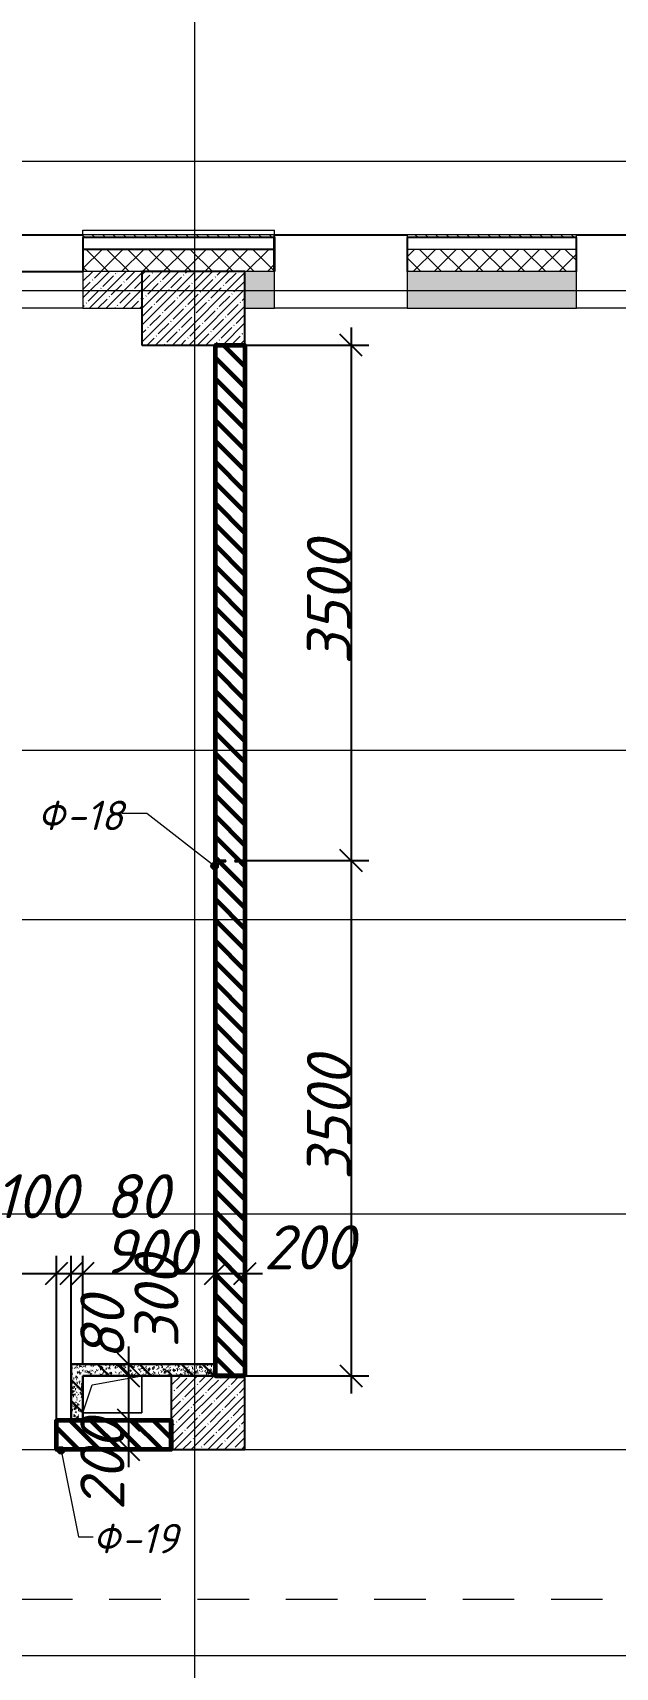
# Model space of a CAD drawing. Header units: millimetres. Extents: x 12986 to 523328, y -9759 to 30092.
# Drawn here: x 348706 to 352661, y 9155 to 20256 of the extents above; entities that cross this region are included whole.
import ezdxf

# ---------------------------------------------------------------- set-up
doc = ezdxf.new("R2010")
doc.units = ezdxf.units.MM
doc.linetypes.add('01 Штриховая _4 мм_', pattern=[600, 350, -250])
for name, color, linetype, lineweight in [('0) ПГП', 1, 'Continuous', 30), ('2) Расчет', 1, 'Continuous', 30), ('5) Блок ячеистый', 160, 'Continuous', 60), ('A-ANNO-DIMS', 7, 'Continuous', 9), ('A-DETL', 7, 'Continuous', 9), ('A-FLOR', 7, 'Continuous', 9), ('A-GENM', 7, 'Continuous', 9), ('A-GENM-1', 7, 'Continuous', 25), ('A-GENM-IDEN', 7, 'Continuous', 9), ('A-WALL-8', 7, 'Continuous', 9), ('A-WALL-FNSH-1', 7, 'Continuous', 9), ('A-WALL-FNSH-2', 7, 'Continuous', 5), ('A-WALL-PATT-1', 7, 'Continuous', 5), ('G-ANNO-SYMB-1', 7, '01 Штриховая _4 мм_', 9), ('I-WALL', 7, 'Continuous', 5), ('S-COLS', 7, 'Continuous', 9), ('S-COLS-1', 7, 'Continuous', 5), ('S-COLS-2', 7, 'Continuous', 25), ('Оси-1', 7, 'Continuous', 20)]:
    doc.layers.add(name, color=color, linetype=linetype, lineweight=lineweight)
doc.layers.add('A-WALL-3', color=7, linetype='Continuous', lineweight=5, true_color=0x000000)
doc.layers.add('A-WALL-4', color=7, linetype='Continuous', lineweight=25, true_color=0x000000)
doc.styles.add('ISOCPEUR_I_2', font='isocpeui.ttf', dxfattribs={"height": 300})
doc.dimstyles.new('ISO-2_0_0_9К_СРЕДНИЙ', dxfattribs={"dimscale": 304.8, "dimtxt": 199.196235, "dimasz": 0.492126, "dimexe": 0.393701, "dimexo": 0, "dimgap": 0, "dimtad": 1, "dimdec": 0, "dimzin": 0, "dimdsep": 46, "dimtxsty": 'ISOCPEUR_I_2', "dimblk1": 'OBLIQUE', "dimblk2": 'OBLIQUE', "dimsah": 1, "dimcen": 0.09, "dimdle": 0.393701, "dimazin": 0, "dimtfac": 1, "dimtdec": 4, "dimtix": 1, "dimtmove": 2, "dimatfit": 3, "dimfxl": 1, "dimtvp": 1, "dimtolj": 1, "dimtzin": 0, "dimarcsym": 2})
doc.dimstyles.new('ISO-2_0_0_9К_СРЕДНИЙ_2', dxfattribs={"dimscale": 304.8, "dimtxt": 199.196235, "dimasz": 0.492126, "dimexe": 0.393701, "dimexo": 0, "dimgap": 0, "dimtad": 1, "dimdec": 0, "dimzin": 0, "dimdsep": 46, "dimtxsty": 'ISOCPEUR_I_2', "dimblk1": 'OBLIQUE', "dimblk2": 'OBLIQUE', "dimsah": 1, "dimcen": 0.09, "dimdle": 0.393701, "dimazin": 0, "dimtfac": 1, "dimtdec": 4, "dimtix": 1, "dimtmove": 0, "dimatfit": 3, "dimfxl": 1, "dimtvp": 1, "dimtolj": 1, "dimtzin": 0, "dimarcsym": 2})
pattern_1 = [(135, (239096.85, -2765.933), (-35.35534, -35.35534), [])]
pattern_2 = [(45, (239096.85, -2765.93), (-70.71068, 70.71068), []), (135, (239096.85, -2765.93), (-70.71068, -70.71068), [])]
pattern_3 = [(135, (239096.85, -2765.93), (-70.71068, -70.71068), [])]
pattern_4 = [(45, (239096.85, -2765.93), (-57.024626, 57.024626), []), (45, (239153.876, -2765.93), (-57.024626, 57.024626), [100.806, -20.161, 3.353, -16.808])]
pattern_5 = [(50, (239096.85, -2765.93), (72.873764, -6.37607), [7.62, -83.82]), (355, (239096.85, -2765.93), (-14.09699, 76.422444), [6.096, -67.056]), (100.451, (239102.924, -2766.464), (58.776964, 70.04687), [6.476, -71.236]), (46.184, (239096.85, -2745.61), (108.43142, -16.817454), [11.43, -125.73]), (96.636, (239105.89, -2747.01), (94.961, 98.97089), [9.714, -106.854]), (351.184, (239096.85, -2745.61), (94.96227, 98.97018), [9.144, -100.584]), (21, (239107.01, -2750.69), (60.64565, -40.906537), [7.62, -83.82]), (326, (239107.01, -2750.69), (24.72083, 73.67493), [6.096, -67.056]), (71.451, (239112.065, -2754.1), (85.36689, 32.768737), [6.476, -71.236]), (37.5, (239096.85, -2765.933), (1.235525, 33.8224325), [3.353, -62.89, 3.353, -64.719, -67.31]), (37.5, (239096.85, -2765.933), (1.235525, 33.8224325), [-134.315, 3.353, -63.957]), (7.5, (239096.85, -2765.933), (26.728146, 40.072549), [3.353, -35.458, 3.353, -61.366, -25.654]), (7.5, (239096.85, -2765.933), (26.728146, 40.072549), [-103.53, 3.353, -22.301]), (327.5, (239074.194, -2765.933), (54.2363175, -2.2921173), [3.353, -22.047, 3.353, -75.895, -105.156]), (327.5, (239074.194, -2765.933), (54.2363175, -2.2921173), [-104.648, 3.353, -101.803]), (317.5, (239064.034, -2765.933), (59.25158, 10.17014), [3.353, -29.667, 3.353, -49.276, -74.676]), (317.5, (239064.034, -2765.933), (59.25158, 10.17014), [-85.649, 3.353, -71.323])]
pattern_6 = [(135, (239096.85, -2765.93), (-142.5612, -142.5612), []), (135, (239239.41, -2765.93), (-142.5612, -142.5612), [252.016, -50.403, 3.353, -47.05])]

# ---------------------------------------------------------------- blocks, each defined once
blk = doc.blocks.new('Колонна_Несущая_Прямоугольное сечение - 700х500-V42-АР1_1_Кладочный план 2 этажа')
at = {"layer": 'S-COLS-1'}
h = blk.add_hatch(dxfattribs=at)
h.set_pattern_fill('FP_58', color=256, style=0, pattern_type=2)
h.set_pattern_definition([(45, (-110700, -21150), (-57.024626, 57.024626), []), (45, (-110642.975, -21150), (-57.024626, 57.024626), [100.806, -20.161, 3.353, -16.808])])
h.paths.add_polyline_path([(-350, -250), (350, -250), (350, 250), (-350, 250)], flags=0)
at = {"layer": 'S-COLS-2'}
for p, q in [((350, 250), (-350, 250)), ((-350, 250), (-350, -250)), ((350, -250), (350, 250)), ((-350, -250), (350, -250))]:
    blk.add_line(p, q, dxfattribs=at)
blk = doc.blocks.new('AR_Отверстие прямоугольное _в плите_ - AR_Отверстие прямоугольное _в плите_-24489373-АР1_1_Кладочный план 2 этажа')
at = {"layer": 'A-GENM'}
for p, q in [((-137, 63), (200, 125)), ((200, -125), (200, 125)), ((-200, -125), (-137, 63)), ((-200, -125), (200, -125))]:
    blk.add_line(p, q, dxfattribs=at)
blk = doc.blocks.new('Фахверк_СКБ_Уголок - Ф-19_200х3980 h-28533769-АР1_1_Кладочный план 2 этажа')
at = {"layer": 'A-GENM-1'}
for p, q in [((200, 156), (125, 156)), ((125, 156), (125, 81)), ((131, 81), (131, 150)), ((131, 150), (200, 150)), ((200, 150), (200, 156)), ((125, 81), (131, 81)), ((131, 19), (125, 19)), ((125, 19), (125, -56)), ((131, -50), (131, 19)), ((125, -56), (200, -56)), ((200, -50), (131, -50)), ((200, -56), (200, -50))]:
    blk.add_line(p, q, dxfattribs=at)
blk = doc.blocks.new('Фахверк_СКБ_Уголок - Ф-18_200х3550 h-29129020-АР1_1_Кладочный план 2 этажа')
at = {"layer": 'A-GENM-1'}
for p, q in [((200, 156), (125, 156)), ((125, 156), (125, 81)), ((131, 81), (131, 150)), ((131, 150), (200, 150)), ((200, 150), (200, 156)), ((125, 81), (131, 81)), ((131, 19), (125, 19)), ((125, 19), (125, -56)), ((131, -50), (131, 19)), ((125, -56), (200, -56)), ((200, -50), (131, -50)), ((200, -56), (200, -50))]:
    blk.add_line(p, q, dxfattribs=at)
blk = doc.blocks.new('_Oblique')
at = {"color": 0, "linetype": 'ByBlock', "lineweight": -2}
blk.add_line((-0.5, -0.5), (0.5, 0.5), dxfattribs=at)
blk = doc.blocks.new('*D2193')
at = {"layer": 'A-ANNO-DIMS', "color": 0, "lineweight": -2, "transparency": 16777216}
for p, q in [((347417, 10842), (347417, 11949)), ((348867, 10842), (348867, 11949)), ((347297, 11829), (348987, 11829))]:
    blk.add_line(p, q, dxfattribs=at)
at = {"layer": 'Defpoints', "color": 0, "transparency": 16777216}
for p in [(348867, 11829), (347417, 10842), (348867, 10842)]:
    blk.add_point(p, dxfattribs=at)
at = {"layer": 'A-ANNO-DIMS', "color": 0, "lineweight": -2, "transparency": 16777216, "xscale": 150, "yscale": 150, "zscale": 150, "rotation": 180}
blk.add_blockref('_Oblique', (347417, 11829), dxfattribs=at)
at = {"layer": 'A-ANNO-DIMS', "color": 0, "lineweight": -2, "transparency": 16777216, "xscale": 150, "yscale": 150, "zscale": 150}
blk.add_blockref('_Oblique', (348867, 11829), dxfattribs=at)
at = {"layer": 'A-ANNO-DIMS', "color": 0, "transparency": 16777216, "insert": (348142, 11979), "char_height": 300, "width": 579.2, "attachment_point": 5, "style": 'ISOCPEUR_I_2'}
blk.add_mtext('\\A1;1450', dxfattribs=at)
blk = doc.blocks.new('*D2194')
at = {"layer": 'A-ANNO-DIMS', "color": 0, "lineweight": -2, "transparency": 16777216}
for p, q in [((348867, 10842), (348867, 11949)), ((348967, 11214), (348967, 11949)), ((348747, 11829), (349087, 11829))]:
    blk.add_line(p, q, dxfattribs=at)
at = {"layer": 'Defpoints', "color": 0, "transparency": 16777216}
for p in [(348967, 11829), (348967, 11214), (348867, 10842)]:
    blk.add_point(p, dxfattribs=at)
at = {"layer": 'A-ANNO-DIMS', "color": 0, "lineweight": -2, "transparency": 16777216, "xscale": 150, "yscale": 150, "zscale": 150, "rotation": 180}
blk.add_blockref('_Oblique', (348867, 11829), dxfattribs=at)
at = {"layer": 'A-ANNO-DIMS', "color": 0, "lineweight": -2, "transparency": 16777216, "xscale": 150, "yscale": 150, "zscale": 150}
blk.add_blockref('_Oblique', (348967, 11829), dxfattribs=at)
at = {"layer": 'A-ANNO-DIMS', "color": 0, "transparency": 16777216, "insert": (348448, 12504), "char_height": 300, "width": 409.12, "attachment_point": 1, "line_spacing_factor": 1.149209, "style": 'ISOCPEUR_I_2'}
blk.add_mtext('\\A1;100', dxfattribs=at)
blk = doc.blocks.new('*D2195')
at = {"layer": 'A-ANNO-DIMS', "color": 0, "lineweight": -2, "transparency": 16777216}
for p, q in [((348967, 11214), (348967, 11949)), ((349047, 11217), (349047, 11949)), ((348847, 11829), (349167, 11829))]:
    blk.add_line(p, q, dxfattribs=at)
at = {"layer": 'Defpoints', "color": 0, "transparency": 16777216}
for p in [(349047, 11829), (348967, 11214), (349047, 11217)]:
    blk.add_point(p, dxfattribs=at)
at = {"layer": 'A-ANNO-DIMS', "color": 0, "lineweight": -2, "transparency": 16777216, "xscale": 150, "yscale": 150, "zscale": 150, "rotation": 180}
blk.add_blockref('_Oblique', (348967, 11829), dxfattribs=at)
at = {"layer": 'A-ANNO-DIMS', "color": 0, "lineweight": -2, "transparency": 16777216, "xscale": 150, "yscale": 150, "zscale": 150}
blk.add_blockref('_Oblique', (349047, 11829), dxfattribs=at)
at = {"layer": 'A-ANNO-DIMS', "color": 0, "transparency": 16777216, "insert": (349197, 12504), "char_height": 300, "width": 303.39, "attachment_point": 1, "line_spacing_factor": 1.149209, "style": 'ISOCPEUR_I_2'}
blk.add_mtext('\\A1;80', dxfattribs=at)
blk = doc.blocks.new('*D2196')
at = {"layer": 'A-ANNO-DIMS', "color": 0, "lineweight": -2, "transparency": 16777216}
for p, q in [((349047, 11217), (349047, 11949)), ((349947, 11936), (349947, 11709)), ((348927, 11829), (350067, 11829))]:
    blk.add_line(p, q, dxfattribs=at)
at = {"layer": 'Defpoints', "color": 0, "transparency": 16777216}
for p in [(349947, 11936), (349947, 11829), (349047, 11217)]:
    blk.add_point(p, dxfattribs=at)
at = {"layer": 'A-ANNO-DIMS', "color": 0, "lineweight": -2, "transparency": 16777216, "xscale": 150, "yscale": 150, "zscale": 150, "rotation": 180}
blk.add_blockref('_Oblique', (349047, 11829), dxfattribs=at)
at = {"layer": 'A-ANNO-DIMS', "color": 0, "lineweight": -2, "transparency": 16777216, "xscale": 150, "yscale": 150, "zscale": 150}
blk.add_blockref('_Oblique', (349947, 11829), dxfattribs=at)
at = {"layer": 'A-ANNO-DIMS', "color": 0, "transparency": 16777216, "insert": (349497, 11979), "char_height": 300, "width": 455.09, "attachment_point": 5, "style": 'ISOCPEUR_I_2'}
blk.add_mtext('\\A1;900', dxfattribs=at)
blk = doc.blocks.new('*D2197')
at = {"layer": 'A-ANNO-DIMS', "color": 0, "lineweight": -2, "transparency": 16777216}
for p, q in [((349947, 11936), (349947, 11709)), ((350147, 11936), (350147, 11709)), ((349827, 11829), (350267, 11829))]:
    blk.add_line(p, q, dxfattribs=at)
at = {"layer": 'Defpoints', "color": 0, "transparency": 16777216}
for p in [(349947, 11936), (350147, 11936), (350147, 11829)]:
    blk.add_point(p, dxfattribs=at)
at = {"layer": 'A-ANNO-DIMS', "color": 0, "lineweight": -2, "transparency": 16777216, "xscale": 150, "yscale": 150, "zscale": 150, "rotation": 180}
blk.add_blockref('_Oblique', (349947, 11829), dxfattribs=at)
at = {"layer": 'A-ANNO-DIMS', "color": 0, "lineweight": -2, "transparency": 16777216, "xscale": 150, "yscale": 150, "zscale": 150}
blk.add_blockref('_Oblique', (350147, 11829), dxfattribs=at)
at = {"layer": 'A-ANNO-DIMS', "color": 0, "transparency": 16777216, "insert": (350273, 12157), "char_height": 300, "width": 455.09, "attachment_point": 1, "line_spacing_factor": 1.149209, "style": 'ISOCPEUR_I_2'}
blk.add_mtext('\\A1;200', dxfattribs=at)
blk = doc.blocks.new('*D2573')
at = {"layer": 'A-ANNO-DIMS', "color": 0, "lineweight": -2, "transparency": 16777216}
for p, q in [((349357, 11334), (349357, 11014)), ((349463, 11214), (349237, 11214)), ((349463, 11134), (349237, 11134))]:
    blk.add_line(p, q, dxfattribs=at)
at = {"layer": 'Defpoints', "color": 0, "transparency": 16777216}
for p in [(349463, 11214), (349357, 11134), (349463, 11134)]:
    blk.add_point(p, dxfattribs=at)
at = {"layer": 'A-ANNO-DIMS', "color": 0, "lineweight": -2, "transparency": 16777216, "xscale": 150, "yscale": 150, "zscale": 150}
for p, rotation in [((349357, 11214), 90), ((349357, 11134), 270)]:
    blk.add_blockref('_Oblique', p, dxfattribs=dict(at, rotation=rotation))
at = {"layer": 'A-ANNO-DIMS', "color": 0, "transparency": 16777216, "insert": (349029, 11239), "char_height": 300, "width": 303.39, "attachment_point": 1, "rotation": 90, "line_spacing_factor": 1.149209, "style": 'ISOCPEUR_I_2'}
blk.add_mtext('\\A1;80', dxfattribs=at)
blk = doc.blocks.new('*D2574')
at = {"layer": 'A-ANNO-DIMS', "color": 0, "lineweight": -2, "transparency": 16777216}
for p, q in [((349357, 11254), (349357, 10714)), ((349463, 11134), (349237, 11134)), ((349463, 10834), (349237, 10834))]:
    blk.add_line(p, q, dxfattribs=at)
at = {"layer": 'Defpoints', "color": 0, "transparency": 16777216}
for p in [(349463, 11134), (349357, 10834), (349463, 10834)]:
    blk.add_point(p, dxfattribs=at)
at = {"layer": 'A-ANNO-DIMS', "color": 0, "lineweight": -2, "transparency": 16777216, "xscale": 150, "yscale": 150, "zscale": 150}
for p, rotation in [((349357, 11134), 90), ((349357, 10834), 270)]:
    blk.add_blockref('_Oblique', p, dxfattribs=dict(at, rotation=rotation))
at = {"layer": 'A-ANNO-DIMS', "color": 0, "transparency": 16777216, "insert": (349396, 11326), "char_height": 300, "width": 455.09, "attachment_point": 1, "rotation": 90, "line_spacing_factor": 1.149209, "style": 'ISOCPEUR_I_2'}
blk.add_mtext('\\A1;300', dxfattribs=at)
blk = doc.blocks.new('*D2575')
at = {"layer": 'A-ANNO-DIMS', "color": 0, "lineweight": -2, "transparency": 16777216}
for p, q in [((349357, 10954), (349357, 10514)), ((349463, 10834), (349237, 10834)), ((349463, 10634), (349237, 10634))]:
    blk.add_line(p, q, dxfattribs=at)
at = {"layer": 'Defpoints', "color": 0, "transparency": 16777216}
for p in [(349463, 10834), (349357, 10634), (349463, 10634)]:
    blk.add_point(p, dxfattribs=at)
at = {"layer": 'A-ANNO-DIMS', "color": 0, "lineweight": -2, "transparency": 16777216, "xscale": 150, "yscale": 150, "zscale": 150}
for p, rotation in [((349357, 10834), 90), ((349357, 10634), 270)]:
    blk.add_blockref('_Oblique', p, dxfattribs=dict(at, rotation=rotation))
at = {"layer": 'A-ANNO-DIMS', "color": 0, "transparency": 16777216, "insert": (349029, 10220), "char_height": 300, "width": 455.09, "attachment_point": 1, "rotation": 90, "line_spacing_factor": 1.149209, "style": 'ISOCPEUR_I_2'}
blk.add_mtext('\\A1;200', dxfattribs=at)
blk = doc.blocks.new('*D2595')
at = {"layer": 'A-ANNO-DIMS', "color": 0, "lineweight": -2, "transparency": 16777216}
for p, q in [((350867, 18254), (350867, 14514)), ((350147, 18134), (350987, 18134)), ((350153, 14634), (350987, 14634))]:
    blk.add_line(p, q, dxfattribs=at)
at = {"layer": 'Defpoints', "color": 0, "transparency": 16777216}
for p in [(350147, 18134), (350153, 14634), (350867, 14634)]:
    blk.add_point(p, dxfattribs=at)
at = {"layer": 'A-ANNO-DIMS', "color": 0, "lineweight": -2, "transparency": 16777216, "xscale": 150, "yscale": 150, "zscale": 150}
for p, rotation in [((350867, 18134), 90), ((350867, 14634), 270)]:
    blk.add_blockref('_Oblique', p, dxfattribs=dict(at, rotation=rotation))
at = {"layer": 'A-ANNO-DIMS', "color": 0, "transparency": 16777216, "insert": (350717, 16384), "char_height": 300, "width": 606.78, "attachment_point": 5, "rotation": 90, "style": 'ISOCPEUR_I_2'}
blk.add_mtext('\\A1;3500', dxfattribs=at)
blk = doc.blocks.new('*D2596')
at = {"layer": 'A-ANNO-DIMS', "color": 0, "lineweight": -2, "transparency": 16777216}
for p, q in [((350867, 14754), (350867, 11014)), ((350153, 14634), (350987, 14634)), ((350147, 11134), (350987, 11134))]:
    blk.add_line(p, q, dxfattribs=at)
at = {"layer": 'Defpoints', "color": 0, "transparency": 16777216}
for p in [(350153, 14634), (350147, 11134), (350867, 11134)]:
    blk.add_point(p, dxfattribs=at)
at = {"layer": 'A-ANNO-DIMS', "color": 0, "lineweight": -2, "transparency": 16777216, "xscale": 150, "yscale": 150, "zscale": 150}
for p, rotation in [((350867, 14634), 90), ((350867, 11134), 270)]:
    blk.add_blockref('_Oblique', p, dxfattribs=dict(at, rotation=rotation))
at = {"layer": 'A-ANNO-DIMS', "color": 0, "transparency": 16777216, "insert": (350717, 12884), "char_height": 300, "width": 606.78, "attachment_point": 5, "rotation": 90, "style": 'ISOCPEUR_I_2'}
blk.add_mtext('\\A1;3500', dxfattribs=at)

msp = doc.modelspace()

# ---------------------------------------------------------------- hatches: boundary and pattern name
at = {"layer": '0) ПГП'}
h = msp.add_hatch(dxfattribs=at)
h.set_pattern_fill('FP_25', color=256, style=0, pattern_type=2)
h.set_pattern_definition(pattern_5)
h.paths.add_polyline_path([(349046.85081, 10834.06731), (349046.85081, 11214.06731), (348966.85081, 11214.06731), (348966.85081, 10834.06731)], flags=0)
h = msp.add_hatch(dxfattribs=at)
h.set_pattern_fill('FP_26', color=256, style=0, pattern_type=2)
h.set_pattern_definition(pattern_6)
h.paths.add_polyline_path([(349046.85081, 10834.06731), (349046.85081, 11214.06731), (348966.85081, 11214.06731), (348966.85081, 10834.06731)], flags=0)
h = msp.add_hatch(dxfattribs=at)
h.set_pattern_fill('FP_25', color=256, style=0, pattern_type=2)
h.set_pattern_definition(pattern_5)
h.paths.add_polyline_path([(349946.85081, 11134.06731), (349946.85081, 11214.06731), (349046.85081, 11214.06731), (349046.85081, 11134.06731)], flags=0)
h = msp.add_hatch(dxfattribs=at)
h.set_pattern_fill('FP_26', color=256, style=0, pattern_type=2)
h.set_pattern_definition(pattern_6)
h.paths.add_polyline_path([(349946.85081, 11134.06731), (349946.85081, 11214.06731), (349046.85081, 11214.06731), (349046.85081, 11134.06731)], flags=0)
at = {"layer": '5) Блок ячеистый'}
h = msp.add_hatch(dxfattribs=at)
h.set_pattern_fill('FP_22', color=256, style=0, pattern_type=2)
h.set_pattern_definition(pattern_3)
h.paths.add_polyline_path([(349946.85081, 11134.06731), (350146.85081, 11134.06731), (350146.85081, 14628.0673), (350077.85081, 14628.06731), (350077.85081, 14634.06731), (350146.85081, 14634.06731), (350146.85081, 18134.06731), (349946.85081, 18134.06731), (349946.85081, 14634.06731), (350015.85081, 14634.06731), (350015.85081, 14628.06731), (349946.85081, 14628.06731), (349946.85081, 11214.06731)], flags=0)
h = msp.add_hatch(dxfattribs=at)
h.set_pattern_fill('FP_22', color=256, style=0, pattern_type=2)
h.set_pattern_definition(pattern_3)
h.paths.add_polyline_path([(347416.85081, 10634.06731), (347416.85081, 10834.06731), (345146.85081, 10834.06731), (345146.85081, 10634.06731), (347347.85081, 10634.06731)], flags=0)
h.paths.add_polyline_path([(348866.85081, 10634.06731), (349646.85081, 10634.06731), (349646.85081, 10834.06731), (348866.85081, 10834.06731), (348866.85081, 10703.06731)], flags=0)
at = {"layer": 'A-GENM-IDEN'}
h = msp.add_hatch(color=256, dxfattribs=at)
edge = h.paths.add_edge_path(flags=0)
edge.add_arc((349940.85081, 14596.56731), 25, 0, 360)
h = msp.add_hatch(color=256, dxfattribs=at)
edge = h.paths.add_edge_path(flags=0)
edge.add_arc((348898.35081, 10628.06731), 25, 0, 360)
at = {"layer": 'A-WALL-PATT-1'}
h = msp.add_hatch(dxfattribs=at)
h.set_pattern_fill('FP_23', color=256, style=0, pattern_type=2)
h.set_pattern_definition(pattern_1)
h.paths.add_polyline_path([(356997.2995, 18864.06731), (356997.74819, 18864.06731), (356997.2995, 18884.06731)], flags=0)
h.paths.add_polyline_path([(364426.85081, 18864.06731), (364426.85081, 18884.06731), (359247.06777, 18884.06731), (359247.06777, 18864.06731), (364406.85081, 18864.06731)], flags=0)
h.paths.add_polyline_path([(351246.85083, 18864.06731), (352397.2995, 18864.06731), (352397.2995, 18884.06731), (351246.85083, 18884.06731)], flags=0)
h.paths.add_polyline_path([(350346.29949, 18864.06731), (350346.85083, 18864.06731), (350346.29949, 18884.06731)], flags=0)
h.paths.add_polyline_path([(344647.06777, 18864.06731), (345947.2995, 18864.06731), (345947.2995, 18884.06731), (344647.06777, 18884.06731)], flags=0)
h.paths.add_polyline_path([(332386.85081, 18864.06731), (332406.85081, 18864.06731), (332406.85081, 18884.06731), (332386.85081, 18884.06731)], flags=0)
h.paths.add_polyline_path([(335686.85081, 18864.06731), (340246.85081, 18864.06731), (340246.85081, 18884.06731), (335686.85081, 18884.06731)], flags=0)
h = msp.add_hatch(dxfattribs=at)
h.set_pattern_fill('FP_23', color=256, style=0, pattern_type=2)
h.set_pattern_definition(pattern_1)
h.paths.add_polyline_path([(350345.8508, 18864.06731), (350345.8508, 18884.06731), (349047.2995, 18884.06731), (349047.2995, 18864.06731)], flags=0)
h.paths.add_polyline_path([(358346.85081, 18864.06731), (358346.85081, 18884.06731), (356997.2995, 18884.06731), (356997.2995, 18864.06731)], flags=0)
h = msp.add_hatch(dxfattribs=at)
h.set_pattern_fill('FP_11', color=256, style=0, pattern_type=2)
h.set_pattern_definition(pattern_2)
h.paths.add_polyline_path([(364176.85081, 18634.06731), (364326.85081, 18634.06731), (364326.85081, 18784.06731), (359247.06777, 18784.06731), (359247.06777, 18634.06731), (363110.75706, 18634.06731)], flags=0)
h.paths.add_polyline_path([(352397.2995, 18634.06731), (352397.2995, 18784.06731), (351246.85083, 18784.06731), (351246.85083, 18634.06731)], flags=0)
h.paths.add_polyline_path([(350346.29949, 18634.06731), (350346.85083, 18634.06731), (350346.29949, 18754.79567)], flags=0)
h.paths.add_polyline_path([(356997.2995, 18634.06731), (356997.74819, 18634.06731), (356997.2995, 18754.79567)], flags=0)
h.paths.add_polyline_path([(356097.08254, 18634.06731), (356097.2995, 18634.06731), (356097.08254, 18754.79567)], flags=0)
h.paths.add_polyline_path([(345146.85081, 18634.06731), (345947.2995, 18634.06731), (345947.2995, 18784.06731), (344647.06777, 18784.06731), (344647.06777, 18634.06731)], flags=0)
h.paths.add_polyline_path([(339676.85081, 18634.06731), (340177.85081, 18634.06731), (340177.85081, 18640.06731), (340246.85081, 18640.06731), (340246.85081, 18784.06731), (335686.85081, 18784.06731), (335686.85081, 18634.06731), (338594.50706, 18634.06731)], flags=0)
h.paths.add_polyline_path([(332406.85081, 18634.06731), (332406.85081, 18784.06731), (332176.85081, 18784.06731), (332176.85081, 18634.06731)], flags=0)
h = msp.add_hatch(dxfattribs=at)
h.set_pattern_fill('FP_11', color=256, style=0, pattern_type=2)
h.set_pattern_definition(pattern_2)
h.paths.add_polyline_path([(358346.85081, 18634.06731), (358346.85081, 18784.06731), (356997.2995, 18784.06731), (356997.2995, 18634.06731)], flags=0)
h.paths.add_polyline_path([(350146.85081, 18634.06731), (350345.8508, 18634.06731), (350345.8508, 18784.06731), (349047.2995, 18784.06731), (349047.2995, 18634.06731), (349446.85081, 18634.06731)], flags=0)
h = msp.add_hatch(dxfattribs=at)
h.set_pattern_fill('FP_7', color=256, style=0, pattern_type=2)
h.set_pattern_definition(pattern_4)
h.paths.add_polyline_path([(349446.85081, 18384.06731), (349446.85081, 18634.06731), (349047.2995, 18634.06731), (349047.2995, 18384.06731)], flags=0)
h.paths.add_polyline_path([(345947.2995, 18384.06731), (345947.2995, 18634.06731), (345146.85081, 18634.06731), (345146.85081, 18384.06731)], flags=0)
h.paths.add_polyline_path([(348147.2995, 18384.06731), (348147.2995, 18634.06731), (346847.2995, 18634.06731), (346847.2995, 18384.06731), (347788.10081, 18384.06731)], flags=0)
h = msp.add_hatch(dxfattribs=at)
h.set_pattern_fill('FP_7', color=256, style=0, pattern_type=2)
h.set_pattern_definition(pattern_4)
h.paths.add_polyline_path([(356097.2995, 18384.06731), (356097.08254, 18634.06731), (355197.2995, 18634.06731), (355197.2995, 18384.06731)], flags=0)
h.paths.add_polyline_path([(358347.06777, 18384.06731), (358347.06777, 18634.06731), (356997.2995, 18634.06731), (356997.2995, 18384.06731)], flags=0)
h.paths.add_polyline_path([(352397.2995, 18384.06731), (352397.2995, 18634.06731), (351246.85083, 18634.06731), (351246.85083, 18384.06731)], flags=0)
h.paths.add_polyline_path([(350146.85081, 18384.06731), (350346.85083, 18384.06731), (350346.29949, 18634.06731), (350146.85081, 18634.06731)], flags=0)
at = {"layer": 'S-COLS-1'}
h = msp.add_hatch(dxfattribs=at)
h.set_pattern_fill('FP_7', color=256, style=0, pattern_type=2)
h.set_pattern_definition(pattern_4)
h.paths.add_polyline_path([(349646.85081, 10634.06731), (350146.85081, 10634.06731), (350146.85081, 11134.06731), (349646.85081, 11134.06731), (349646.85081, 10834.06731)], flags=0)

# ---------------------------------------------------------------- linework, layer by layer
at = {"layer": '0) ПГП'}
for p, q in [((348966.85081, 11214.06731), (348966.85081, 10834.06731)), ((349046.85081, 11134.06731), (349946.85081, 11134.06731))]:
    msp.add_line(p, q, dxfattribs=at)
at = {"layer": '2) Расчет'}
for p, q in [((349946.85081, 11214.06731), (348966.85081, 11214.06731)), ((349046.85081, 10834.06731), (349046.85081, 11134.06731))]:
    msp.add_line(p, q, dxfattribs=at)
at = {"layer": '5) Блок ячеистый'}
for p, q in [((349946.85081, 11134.06731), (350146.85081, 11134.06731)), ((349646.85081, 10634.06731), (349646.85081, 10834.06731))]:
    msp.add_line(p, q, dxfattribs=at)
for points in [[(350146.85081, 11134.06731), (349946.85081, 11134.06731), (349946.85081, 18134.06731), (350146.85081, 18134.06731)], [(348866.85081, 10834.06731), (349646.85081, 10834.06731), (349646.85081, 10634.0673), (348866.85081, 10634.0673)]]:
    msp.add_lwpolyline(points, close=True, dxfattribs=at)
at = {"layer": 'A-DETL'}
for p, q in [((350346.85083, 18784.06731), (350346.29949, 18784.06731)), ((352397.2995, 18784.06731), (351246.85083, 18784.06731))]:
    msp.add_line(p, q, dxfattribs=at)
at = {"layer": 'A-FLOR'}
for p, q in [((349446.85081, 11134.06731), (349446.85081, 10884.06748)), ((349446.85081, 10884.06748), (349046.85081, 10884.06748))]:
    msp.add_line(p, q, dxfattribs=at)
at = {"layer": 'A-GENM-IDEN'}
for p, q in [((349481.30935, 14952.46866), (349313.20565, 14952.46866)), ((349940.85081, 14596.56731), (349481.30935, 14952.46866)), ((348898.35081, 10628.06731), (349017.65217, 10041.64671)), ((349017.65217, 10041.64671), (349116.1202, 10041.64671))]:
    msp.add_line(p, q, dxfattribs=at)
for centre in [(349940.85081, 14596.56731), (348898.35081, 10628.06731)]:
    msp.add_circle(centre, 25, dxfattribs=at)
at = {"layer": 'A-WALL-3'}
for p, q in [((349446.85081, 18634.06731), (349047.2995, 18634.06731)), ((349047.2995, 18634.06731), (349047.2995, 18384.06731)), ((350346.85083, 18634.06731), (350146.85081, 18634.06731)), ((350346.85083, 18384.06731), (350346.85083, 18634.06731)), ((351246.85083, 18634.06731), (351246.85083, 18384.06731)), ((352397.2995, 18634.06731), (351246.85083, 18634.06731)), ((352397.2995, 18384.06731), (352397.2995, 18634.06731)), ((349047.2995, 18384.06731), (349446.85081, 18384.06731)), ((350146.85081, 18384.06731), (350346.85083, 18384.06731)), ((351246.85083, 18384.06731), (352397.2995, 18384.06731))]:
    msp.add_line(p, q, dxfattribs=at)
at = {"layer": 'A-WALL-4'}
for p, q in [((348147.2995, 18884.06731), (349046.85083, 18884.06731)), ((350346.85083, 18884.06731), (351246.85083, 18884.06731)), ((352397.2995, 18884.06731), (354697.2995, 18884.06731)), ((349047.2995, 18864.06731), (349047.2995, 18634.06731)), ((350345.8508, 18864.06731), (349047.2995, 18864.06731)), ((350345.8508, 18784.06731), (349047.2995, 18784.06731)), ((350345.8508, 18634.06731), (350345.8508, 18864.06731)), ((350346.29949, 18864.06731), (350346.29949, 18634.06731)), ((350346.85083, 18864.06731), (350346.29949, 18864.06731)), ((350346.85083, 18634.06731), (350346.85083, 18864.06731)), ((351246.85083, 18864.06731), (351246.85083, 18634.06731)), ((352397.2995, 18864.06731), (351246.85083, 18864.06731)), ((352397.2995, 18634.06731), (352397.2995, 18864.06731)), ((345947.2995, 18634.06731), (349047.2995, 18634.06731))]:
    msp.add_line(p, q, dxfattribs=at)
at = {"layer": 'A-WALL-8'}
msp.add_line((349946.85081, 11134.06731), (349946.85081, 11214.06731), dxfattribs=at)
at = {"layer": 'A-WALL-FNSH-1'}
for p, q in [((350345.8508, 18884.06731), (349047.2995, 18884.06731)), ((349047.2995, 18884.06731), (349047.2995, 18864.06731)), ((350345.8508, 18864.06731), (350345.8508, 18884.06731)), ((350346.85083, 18884.06731), (350346.29949, 18884.06731)), ((350346.29949, 18884.06731), (350346.29949, 18864.06731)), ((350346.85083, 18864.06731), (350346.85083, 18884.06731)), ((352397.2995, 18884.06731), (351246.85083, 18884.06731)), ((351246.85083, 18884.06731), (351246.85083, 18864.06731)), ((352397.2995, 18864.06731), (352397.2995, 18884.06731))]:
    msp.add_line(p, q, dxfattribs=at)
at = {"layer": 'A-WALL-FNSH-2'}
for p, q in [((349946.85081, 18134.06731), (349946.85081, 14634.06731)), ((350146.85081, 14634.06731), (350146.85081, 18134.06731)), ((349946.85081, 14559.06731), (349946.85081, 11214.06731)), ((350146.85081, 11134.06731), (350146.85081, 14559.06731)), ((349646.85081, 10834.06731), (348935.85081, 10834.06731)), ((348866.85081, 10765.06731), (348866.85081, 10703.06731)), ((348935.85081, 10634.06731), (349646.85081, 10634.06731))]:
    msp.add_line(p, q, dxfattribs=at)
at = {"layer": 'G-ANNO-SYMB-1'}
msp.add_line((282025.05495, 9617.34578), (365873.70751, 9617.34578), dxfattribs=at)
at = {"layer": 'I-WALL'}
for p, q in [((349046.85083, 18914.06731), (350346.85083, 18914.06731)), ((349046.85083, 18884.06731), (349046.85083, 18914.06731)), ((350346.85083, 18884.06731), (350346.85083, 18914.06731)), ((349047.2995, 18384.06731), (348147.2995, 18384.06731)), ((351246.85083, 18384.06731), (350346.85083, 18384.06731)), ((354697.2995, 18384.06731), (352397.2995, 18384.06731))]:
    msp.add_line(p, q, dxfattribs=at)
at = {"layer": 'S-COLS'}
for p, q in [((350146.85081, 11134.06731), (349946.85081, 11134.06731)), ((349646.85081, 10834.06731), (349646.85081, 10634.06731))]:
    msp.add_line(p, q, dxfattribs=at)
at = {"layer": 'S-COLS-2'}
for p, q in [((349946.85081, 11134.06731), (349646.85081, 11134.06731)), ((349646.85081, 11134.06731), (349646.85081, 10834.06731)), ((350146.85081, 10634.06731), (350146.85081, 11134.06731)), ((349646.85081, 10634.06731), (350146.85081, 10634.06731))]:
    msp.add_line(p, q, dxfattribs=at)
at = {"layer": 'Оси-1'}
for p, q in [((349806.85078, -6915.9327), (349806.85078, 25871.01046)), ((234936.85079, 19384.06737), (365048.47884, 19384.06737)), ((234936.85079, 18504.0673), (365048.47884, 18504.0673)), ((234936.85079, 15384.06737), (365048.47884, 15384.06737)), ((234936.85079, 14234.06737), (365048.47884, 14234.06737)), ((234936.85079, 12234.0673), (365048.47884, 12234.0673)), ((234936.85079, 10634.0673), (365048.47884, 10634.0673)), ((234936.85079, 9234.0673), (365048.47884, 9234.0673))]:
    msp.add_line(p, q, dxfattribs=at)

# ---------------------------------------------------------------- block references
at = {"layer": 'A-GENM'}
msp.add_blockref('AR_Отверстие прямоугольное _в плите_ - AR_Отверстие прямоугольное _в плите_-24489373-АР1_1_Кладочный план 2 этажа', (349246.85081, 11009.06748), dxfattribs=at)
at = {"layer": 'A-GENM-1', "rotation": 269.9999999999998}
msp.add_blockref('Фахверк_СКБ_Уголок - Ф-18_200х3550 h-29129020-АР1_1_Кладочный план 2 этажа', (349996.85081, 14759.06731), dxfattribs=at)
at = {"layer": 'A-GENM-1'}
msp.add_blockref('Фахверк_СКБ_Уголок - Ф-19_200х3980 h-28533769-АР1_1_Кладочный план 2 этажа', (348735.85081, 10684.06731), dxfattribs=at)
at = {"layer": 'S-COLS'}
msp.add_blockref('Колонна_Несущая_Прямоугольное сечение - 700х500-V42-АР1_1_Кладочный план 2 этажа', (349796.85081, 18384.06731), dxfattribs=at)

# ---------------------------------------------------------------- texts
at = {"layer": 'A-GENM-IDEN', "char_height": 200, "attachment_point": 1, "style": 'ISOCPEUR_I_2'}
for s, insert, width in [('\\fISOCPEUR|b0|i1|c204|p34|;\\W.9;Ф', (348741.85081, 15040.08325), 230.886), ('-18', (348932.35081, 15040.08325), 432.91125), ('\\fISOCPEUR|b0|i1|c204|p34|;\\W.9;Ф', (349116.1202, 10129.26129), 230.886), ('-19', (349306.6202, 10129.26129), 432.91125)]:
    msp.add_mtext(s, dxfattribs=dict(at, insert=insert, width=width))

# ---------------------------------------------------------------- dimensions: what is measured, and where the dimension line sits
at = {"layer": 'A-ANNO-DIMS'}
for base, p1, p2, picture, middle in [((350866.89881, 14634.06731), (350146.85081, 18134.06731), (350152.85081, 14634.06731), '*D2595', (350716.89881, 16384.06731)), ((350866.89881, 11134.06731), (350152.85081, 14634.06731), (350146.85081, 11134.06731), '*D2596', (350716.89881, 12884.06731))]:
    dim = msp.add_linear_dim(base=base, p1=p1, p2=p2, angle=90, dimstyle='ISO-2_0_0_9К_СРЕДНИЙ_2', override={"dimpost": '<>', "dimfxl": 3500.005143}, dxfattribs=at)
    dim.commit()
    dim.dimension.update_dxf_attribs({"geometry": picture, "text_midpoint": middle})
for base, p1, p2, override, picture, middle in [((348966.85081, 11829.45141), (348866.85081, 10842.06731), (348966.85081, 11214.06731), {"dimpost": '<>', "dimfxl": 385.206438}, '*D2194', (348652.89716, 12303.50691)), ((349046.85081, 11829.45141), (348966.85081, 11214.06731), (349046.85081, 11217.11531), {"dimpost": '<>', "dimfxl": 80.058043}, '*D2195', (349348.37149, 12303.50691)), ((350146.85081, 11829.45141), (349946.85081, 11935.51743), (350146.85081, 11935.51743), {"dimpost": '<>', "dimfxl": 200}, '*D2197', (350500.59684, 11957.40923))]:
    dim = msp.add_linear_dim(base=base, p1=p1, p2=p2, dimstyle='ISO-2_0_0_9К_СРЕДНИЙ', override=override, dxfattribs=at)
    dim.commit()
    dim.dimension.update_dxf_attribs({"geometry": picture, "text_midpoint": middle, "dimtype": 160})
for base, p1, p2, override, picture, middle in [((348866.85081, 11829.45141), (347416.85081, 10842.06731), (348866.85081, 10842.06731), {"dimpost": '<>', "dimfxl": 1450}, '*D2193', (348141.85081, 11979.45141)), ((349946.85081, 11829.45141), (349046.85081, 11217.11531), (349946.85081, 11935.51743), {"dimpost": '<>', "dimfxl": 1151.564852}, '*D2196', (349496.85081, 11979.45141))]:
    dim = msp.add_linear_dim(base=base, p1=p1, p2=p2, dimstyle='ISO-2_0_0_9К_СРЕДНИЙ_2', override=override, dxfattribs=at)
    dim.commit()
    dim.dimension.update_dxf_attribs({"geometry": picture, "text_midpoint": middle})
for base, p1, p2, override, picture, middle in [((349356.5336, 10834.06731), (349462.59962, 11134.06731), (349462.59962, 10834.06731), {"dimpost": '<>', "dimfxl": 300}, '*D2574', (349595.54824, 11553.2455)), ((349356.5336, 11134.06731), (349462.59962, 11214.06731), (349462.59962, 11134.06731), {"dimpost": '<>', "dimfxl": 80}, '*D2573', (349228.57578, 11391.1065)), ((349356.5336, 10634.06731), (349462.59962, 10834.06731), (349462.59962, 10634.06731), {"dimpost": '<>', "dimfxl": 200}, '*D2575', (349228.57578, 10447.8365))]:
    dim = msp.add_linear_dim(base=base, p1=p1, p2=p2, angle=90, dimstyle='ISO-2_0_0_9К_СРЕДНИЙ', override=override, dxfattribs=at)
    dim.commit()
    dim.dimension.update_dxf_attribs({"geometry": picture, "text_midpoint": middle, "dimtype": 160, "text_rotation": 90})

doc.saveas('drawing.dxf')
